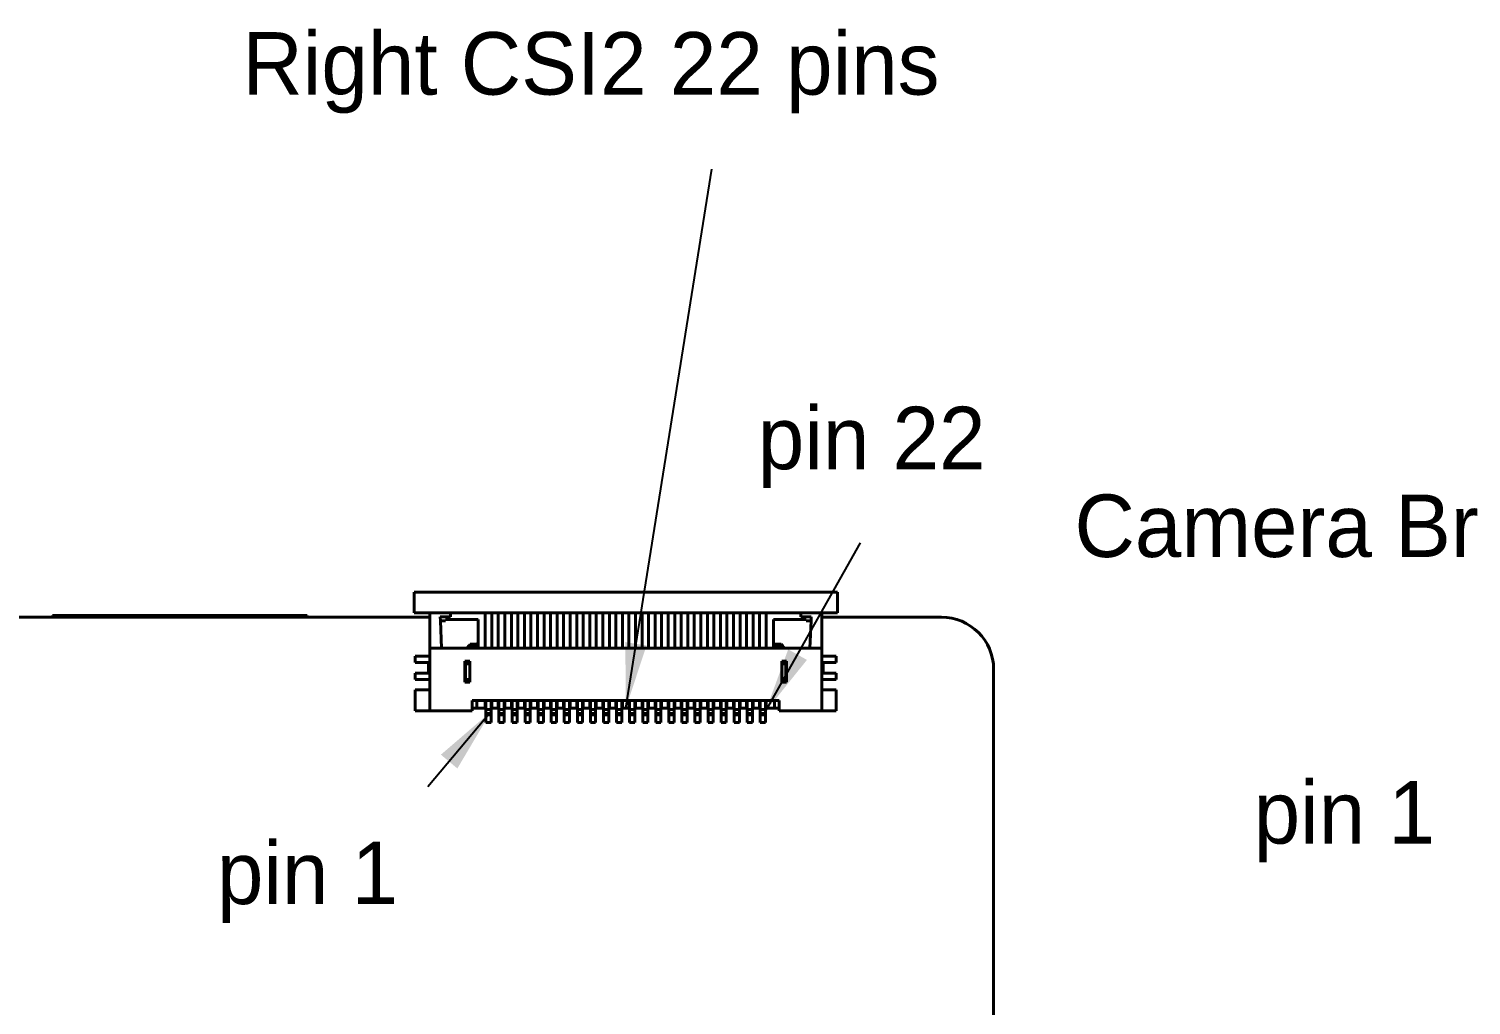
# Model space of a CAD drawing. Header units: millimetres. Extents: x 15 to 205, y 5 to 292.
# Drawn here: x 63.3 to 118.5, y 107.7 to 145.1 of the extents above; entities that cross this region are included whole.
import ezdxf

# ---------------------------------------------------------------- set-up
doc = ezdxf.new("R2010")
doc.units = ezdxf.units.MM
doc.layers.add('Annotations', color=7, linetype='Continuous')
doc.layers.add('Geometries', color=7, linetype='Continuous')
doc.dimstyles.new('ISO-25', dxfattribs={"dimtxt": 2.5, "dimasz": 2.5, "dimexe": 1.25, "dimexo": 0.625, "dimtad": 1, "dimtxsty": 'Standard', "dimcen": 2.5, "dimadec": 0, "dimazin": 0, "dimtfac": 1, "dimtmove": 0, "dimatfit": 3, "dimfxl": 1, "dimarcsym": 0})

msp = doc.modelspace()

# ---------------------------------------------------------------- linework, layer by layer
at = {"layer": 'Geometries', "linetype": 'Continuous', "lineweight": 40}
for p, q in [((78.067, 123.562), (94.267, 123.562)), ((78.067, 123.562), (78.067, 122.762)), ((94.267, 123.562), (94.267, 122.762)), ((64.232, 122.603), (59.667, 122.603)), ((64.232, 122.659), (64.232, 122.607)), ((64.232, 122.659), (73.982, 122.659)), ((64.232, 122.607), (73.982, 122.607)), ((64.232, 122.607), (64.232, 122.603)), ((73.982, 122.603), (64.232, 122.603)), ((73.982, 122.659), (73.982, 122.607)), ((73.982, 122.607), (73.982, 122.603)), ((78.667, 122.603), (73.982, 122.603)), ((78.067, 122.762), (78.667, 122.762)), ((78.667, 122.603), (78.667, 122.762)), ((78.667, 122.762), (79.467, 122.762)), ((78.667, 121.412), (78.667, 122.603)), ((79.467, 122.612), (79.067, 122.612)), ((79.067, 122.612), (79.074, 122.462)), ((79.467, 122.762), (79.467, 122.612)), ((79.467, 122.762), (80.792, 122.762)), ((80.792, 122.762), (80.792, 121.412)), ((80.792, 122.762), (81.042, 122.762)), ((81.042, 122.762), (81.042, 121.412)), ((81.042, 122.762), (81.292, 122.762)), ((81.292, 122.762), (81.292, 121.412)), ((81.292, 122.762), (81.542, 122.762)), ((81.542, 122.762), (81.792, 122.762)), ((81.542, 122.762), (81.542, 121.412)), ((81.792, 122.762), (81.792, 121.412)), ((81.792, 122.762), (82.042, 122.762)), ((82.042, 122.762), (82.292, 122.762)), ((82.042, 122.762), (82.042, 121.412)), ((82.292, 122.762), (82.292, 121.412)), ((82.292, 122.762), (82.542, 122.762)), ((82.542, 122.762), (82.542, 121.412)), ((82.542, 122.762), (82.792, 122.762)), ((82.792, 122.762), (83.042, 122.762)), ((82.792, 122.762), (82.792, 121.412)), ((83.042, 122.762), (83.042, 121.412)), ((83.042, 122.762), (83.292, 122.762)), ((83.292, 122.762), (83.542, 122.762)), ((83.292, 122.762), (83.292, 121.412)), ((83.542, 122.762), (83.542, 121.412)), ((83.542, 122.762), (83.792, 122.762)), ((83.792, 122.762), (84.042, 122.762)), ((83.792, 122.762), (83.792, 121.412)), ((84.042, 122.762), (84.042, 121.412)), ((84.042, 122.762), (84.292, 122.762)), ((84.292, 122.762), (84.292, 121.412)), ((84.292, 122.762), (84.542, 122.762)), ((84.542, 122.762), (84.542, 121.412)), ((84.542, 122.762), (84.792, 122.762)), ((84.792, 122.762), (84.792, 121.412)), ((84.792, 122.762), (85.042, 122.762)), ((85.042, 122.762), (85.292, 122.762)), ((85.042, 122.762), (85.042, 121.412)), ((85.292, 122.762), (85.542, 122.762)), ((85.292, 122.762), (85.292, 121.412)), ((85.542, 122.762), (85.792, 122.762)), ((85.542, 122.762), (85.542, 121.412)), ((85.792, 122.762), (85.792, 121.412)), ((85.792, 122.762), (86.042, 122.762)), ((86.042, 122.762), (86.042, 121.412)), ((86.042, 122.762), (86.292, 122.762)), ((86.292, 122.762), (86.542, 122.762)), ((86.292, 122.762), (86.292, 121.412)), ((86.542, 122.762), (86.792, 122.762)), ((86.542, 122.762), (86.542, 121.412)), ((86.792, 122.762), (86.792, 121.412)), ((86.792, 122.762), (87.042, 122.762)), ((87.042, 122.762), (87.042, 121.412)), ((87.042, 122.762), (87.292, 122.762)), ((87.292, 122.762), (87.292, 121.412)), ((87.292, 122.762), (87.542, 122.762)), ((87.542, 122.762), (87.792, 122.762)), ((87.542, 122.762), (87.542, 121.412)), ((87.792, 122.762), (87.792, 121.412)), ((87.792, 122.762), (88.042, 122.762)), ((88.042, 122.762), (88.292, 122.762)), ((88.042, 122.762), (88.042, 121.412)), ((88.292, 122.762), (88.292, 121.412)), ((88.292, 122.762), (88.542, 122.762)), ((88.542, 122.762), (88.542, 121.412)), ((88.542, 122.762), (88.792, 122.762)), ((88.792, 122.762), (88.792, 121.412)), ((88.792, 122.762), (89.042, 122.762)), ((89.042, 122.762), (89.292, 122.762)), ((89.042, 122.762), (89.042, 121.412)), ((89.292, 122.762), (89.542, 122.762)), ((89.292, 122.762), (89.292, 121.412)), ((89.542, 122.762), (89.542, 121.412)), ((89.542, 122.762), (89.792, 122.762)), ((89.792, 122.762), (90.042, 122.762)), ((89.792, 122.762), (89.792, 121.412)), ((90.042, 122.762), (90.292, 122.762)), ((90.042, 122.762), (90.042, 121.412)), ((90.292, 122.762), (90.292, 121.412)), ((90.292, 122.762), (90.542, 122.762)), ((90.542, 122.762), (90.542, 121.412)), ((90.542, 122.762), (90.792, 122.762)), ((90.792, 122.762), (91.042, 122.762)), ((90.792, 122.762), (90.792, 121.412)), ((91.042, 122.762), (91.042, 121.412)), ((91.042, 122.762), (91.292, 122.762)), ((91.292, 122.762), (91.292, 121.412)), ((91.292, 122.762), (91.542, 122.762)), ((91.542, 122.762), (92.867, 122.762)), ((91.542, 122.762), (91.542, 121.412)), ((92.867, 122.762), (92.867, 122.612)), ((92.867, 122.762), (93.667, 122.762)), ((92.867, 122.612), (93.267, 122.612)), ((93.26, 122.462), (93.267, 122.612)), ((93.667, 122.762), (94.267, 122.762)), ((93.667, 122.762), (93.667, 122.603)), ((93.667, 122.603), (93.667, 121.412)), ((98.247, 122.603), (93.667, 122.603)), ((79.074, 122.462), (79.123, 121.412)), ((79.074, 122.462), (79.267, 122.462)), ((79.267, 122.462), (79.267, 122.512)), ((79.267, 122.512), (80.517, 122.512)), ((80.517, 122.512), (80.517, 121.62)), ((91.817, 121.62), (91.817, 122.512)), ((91.817, 122.512), (93.067, 122.512)), ((93.067, 122.512), (93.067, 122.462)), ((93.067, 122.462), (93.26, 122.462)), ((93.212, 121.412), (93.26, 122.462)), ((80.174, 121.512), (80.087, 121.412)), ((80.174, 121.512), (80.217, 121.562)), ((80.517, 121.512), (80.174, 121.512)), ((80.467, 121.562), (80.217, 121.562)), ((80.467, 121.562), (80.517, 121.62)), ((80.517, 121.62), (80.517, 121.512)), ((80.517, 121.512), (80.517, 121.412)), ((91.817, 121.512), (91.817, 121.62)), ((91.867, 121.562), (91.817, 121.62)), ((92.161, 121.512), (91.817, 121.512)), ((91.817, 121.412), (91.817, 121.512)), ((92.117, 121.562), (91.867, 121.562)), ((92.161, 121.512), (92.117, 121.562)), ((92.161, 121.512), (92.247, 121.412)), ((78.117, 121.112), (78.117, 120.862)), ((78.667, 121.112), (78.117, 121.112)), ((78.667, 121.112), (78.667, 121.412)), ((78.667, 121.412), (79.123, 121.412)), ((78.667, 120.212), (78.667, 121.112)), ((79.123, 121.412), (80.087, 121.412)), ((80.017, 120.912), (80.197, 120.912)), ((80.017, 120.812), (80.017, 120.912)), ((80.087, 121.412), (80.517, 121.412)), ((80.197, 120.912), (80.197, 120.812)), ((80.517, 121.412), (80.792, 121.412)), ((80.792, 121.412), (81.042, 121.412)), ((81.042, 121.412), (81.292, 121.412)), ((81.292, 121.412), (81.542, 121.412)), ((81.542, 121.412), (81.792, 121.412)), ((81.792, 121.412), (82.042, 121.412)), ((82.042, 121.412), (82.292, 121.412)), ((82.292, 121.412), (82.542, 121.412)), ((82.542, 121.412), (82.792, 121.412)), ((82.792, 121.412), (83.042, 121.412)), ((83.042, 121.412), (83.292, 121.412)), ((83.292, 121.412), (83.542, 121.412)), ((83.542, 121.412), (83.792, 121.412)), ((83.792, 121.412), (84.042, 121.412)), ((84.042, 121.412), (84.292, 121.412)), ((84.292, 121.412), (84.542, 121.412)), ((84.542, 121.412), (84.792, 121.412)), ((84.792, 121.412), (85.042, 121.412)), ((85.042, 121.412), (85.292, 121.412)), ((85.292, 121.412), (85.542, 121.412)), ((85.542, 121.412), (85.792, 121.412)), ((85.792, 121.412), (86.042, 121.412)), ((86.042, 121.412), (86.292, 121.412)), ((86.292, 121.412), (86.542, 121.412)), ((86.542, 121.412), (86.792, 121.412)), ((86.792, 121.412), (87.042, 121.412)), ((87.042, 121.412), (87.292, 121.412)), ((87.292, 121.412), (87.542, 121.412)), ((87.542, 121.412), (87.792, 121.412)), ((87.792, 121.412), (88.042, 121.412)), ((88.042, 121.412), (88.292, 121.412)), ((88.292, 121.412), (88.542, 121.412)), ((88.542, 121.412), (88.792, 121.412)), ((88.792, 121.412), (89.042, 121.412)), ((89.042, 121.412), (89.292, 121.412)), ((89.292, 121.412), (89.542, 121.412)), ((89.542, 121.412), (89.792, 121.412)), ((89.792, 121.412), (90.042, 121.412)), ((90.042, 121.412), (90.292, 121.412)), ((90.292, 121.412), (90.542, 121.412)), ((90.542, 121.412), (90.792, 121.412)), ((90.792, 121.412), (91.042, 121.412)), ((91.042, 121.412), (91.292, 121.412)), ((91.292, 121.412), (91.542, 121.412)), ((91.542, 121.412), (91.817, 121.412)), ((91.817, 121.412), (92.247, 121.412)), ((92.137, 120.912), (92.317, 120.912)), ((92.137, 120.812), (92.137, 120.912)), ((92.247, 121.412), (93.212, 121.412)), ((92.317, 120.912), (92.317, 120.812)), ((93.212, 121.412), (93.667, 121.412)), ((93.667, 121.112), (93.667, 121.412)), ((94.217, 121.112), (93.667, 121.112)), ((93.667, 120.212), (93.667, 121.112)), ((94.217, 120.862), (94.217, 121.112)), ((78.117, 120.862), (78.617, 120.862)), ((78.617, 120.462), (78.117, 120.462)), ((78.117, 120.462), (78.117, 120.212)), ((78.617, 120.862), (78.617, 120.462)), ((80.017, 120.212), (80.017, 120.812)), ((80.017, 120.812), (80.037, 120.812)), ((80.037, 120.212), (80.037, 120.812)), ((80.037, 120.812), (80.197, 120.812)), ((80.197, 120.812), (80.197, 120.212)), ((92.137, 120.812), (92.297, 120.812)), ((92.137, 120.212), (92.137, 120.812)), ((92.297, 120.812), (92.317, 120.812)), ((92.297, 120.212), (92.297, 120.812)), ((92.317, 120.812), (92.317, 120.212)), ((93.717, 120.462), (93.717, 120.862)), ((93.717, 120.862), (94.217, 120.862)), ((94.217, 120.462), (93.717, 120.462)), ((94.217, 120.212), (94.217, 120.462)), ((100.247, 89.603), (100.247, 120.603)), ((78.117, 120.212), (78.667, 120.212)), ((78.117, 119.012), (78.117, 119.812)), ((78.667, 119.812), (78.117, 119.812)), ((78.667, 119.812), (78.667, 120.212)), ((78.667, 119.012), (78.667, 119.812)), ((80.017, 120.212), (80.037, 120.212)), ((80.017, 120.112), (80.017, 120.212)), ((80.197, 120.112), (80.017, 120.112)), ((80.037, 120.212), (80.197, 120.212)), ((80.197, 120.212), (80.197, 120.112)), ((92.137, 120.212), (92.297, 120.212)), ((92.137, 120.112), (92.137, 120.212)), ((92.317, 120.112), (92.137, 120.112)), ((92.297, 120.212), (92.317, 120.212)), ((92.317, 120.212), (92.317, 120.112)), ((93.667, 120.212), (94.217, 120.212)), ((93.667, 119.812), (93.667, 120.212)), ((93.667, 119.012), (93.667, 119.812)), ((93.667, 119.812), (94.217, 119.812)), ((94.217, 119.812), (94.217, 119.012)), ((80.467, 119.412), (80.297, 119.412)), ((80.297, 119.112), (80.297, 119.412)), ((80.467, 119.412), (80.467, 119.112)), ((80.792, 119.412), (80.467, 119.412)), ((80.792, 119.312), (80.792, 119.412)), ((80.817, 119.412), (80.792, 119.412)), ((80.792, 119.112), (80.792, 119.312)), ((80.817, 119.312), (80.792, 119.312)), ((80.817, 119.412), (80.817, 119.312)), ((81.017, 119.412), (80.817, 119.412)), ((80.817, 119.312), (80.817, 119.062)), ((81.042, 119.412), (81.017, 119.412)), ((81.017, 119.412), (81.017, 119.312)), ((81.017, 119.312), (81.017, 119.062)), ((81.042, 119.312), (81.017, 119.312)), ((81.292, 119.412), (81.042, 119.412)), ((81.042, 119.312), (81.042, 119.412)), ((81.042, 119.112), (81.042, 119.312)), ((81.292, 119.312), (81.292, 119.412)), ((81.317, 119.412), (81.292, 119.412)), ((81.317, 119.312), (81.292, 119.312)), ((81.292, 119.112), (81.292, 119.312)), ((81.317, 119.412), (81.317, 119.312)), ((81.517, 119.412), (81.317, 119.412)), ((81.317, 119.312), (81.317, 119.062)), ((81.542, 119.412), (81.517, 119.412)), ((81.517, 119.412), (81.517, 119.312)), ((81.542, 119.312), (81.517, 119.312)), ((81.517, 119.312), (81.517, 119.062)), ((81.542, 119.312), (81.542, 119.412)), ((81.792, 119.412), (81.542, 119.412)), ((81.542, 119.112), (81.542, 119.312)), ((81.817, 119.412), (81.792, 119.412)), ((81.792, 119.312), (81.792, 119.412)), ((81.792, 119.112), (81.792, 119.312)), ((81.817, 119.312), (81.792, 119.312)), ((81.817, 119.412), (81.817, 119.312)), ((82.017, 119.412), (81.817, 119.412)), ((81.817, 119.312), (81.817, 119.062)), ((82.042, 119.412), (82.017, 119.412)), ((82.017, 119.412), (82.017, 119.312)), ((82.017, 119.312), (82.017, 119.062)), ((82.042, 119.312), (82.017, 119.312)), ((82.042, 119.312), (82.042, 119.412)), ((82.292, 119.412), (82.042, 119.412)), ((82.042, 119.112), (82.042, 119.312)), ((82.317, 119.412), (82.292, 119.412)), ((82.292, 119.312), (82.292, 119.412)), ((82.292, 119.112), (82.292, 119.312)), ((82.317, 119.312), (82.292, 119.312)), ((82.317, 119.412), (82.317, 119.312)), ((82.517, 119.412), (82.317, 119.412)), ((82.317, 119.312), (82.317, 119.062)), ((82.517, 119.412), (82.517, 119.312)), ((82.542, 119.412), (82.517, 119.412)), ((82.517, 119.312), (82.517, 119.062)), ((82.542, 119.312), (82.517, 119.312)), ((82.542, 119.312), (82.542, 119.412)), ((82.792, 119.412), (82.542, 119.412)), ((82.542, 119.112), (82.542, 119.312)), ((82.792, 119.312), (82.792, 119.412)), ((82.817, 119.412), (82.792, 119.412)), ((82.792, 119.112), (82.792, 119.312)), ((82.817, 119.312), (82.792, 119.312)), ((82.817, 119.412), (82.817, 119.312)), ((83.017, 119.412), (82.817, 119.412)), ((82.817, 119.312), (82.817, 119.062)), ((83.017, 119.412), (83.017, 119.312)), ((83.042, 119.412), (83.017, 119.412)), ((83.017, 119.312), (83.017, 119.062)), ((83.042, 119.312), (83.017, 119.312)), ((83.042, 119.312), (83.042, 119.412)), ((83.292, 119.412), (83.042, 119.412)), ((83.042, 119.112), (83.042, 119.312)), ((83.317, 119.412), (83.292, 119.412)), ((83.292, 119.312), (83.292, 119.412)), ((83.292, 119.112), (83.292, 119.312)), ((83.317, 119.312), (83.292, 119.312)), ((83.317, 119.412), (83.317, 119.312)), ((83.517, 119.412), (83.317, 119.412)), ((83.317, 119.312), (83.317, 119.062)), ((83.517, 119.412), (83.517, 119.312)), ((83.542, 119.412), (83.517, 119.412)), ((83.542, 119.312), (83.517, 119.312)), ((83.517, 119.312), (83.517, 119.062)), ((83.542, 119.312), (83.542, 119.412)), ((83.792, 119.412), (83.542, 119.412)), ((83.542, 119.112), (83.542, 119.312)), ((83.792, 119.312), (83.792, 119.412)), ((83.817, 119.412), (83.792, 119.412)), ((83.817, 119.312), (83.792, 119.312)), ((83.792, 119.112), (83.792, 119.312)), ((83.817, 119.412), (83.817, 119.312)), ((84.017, 119.412), (83.817, 119.412)), ((83.817, 119.312), (83.817, 119.062)), ((84.042, 119.412), (84.017, 119.412)), ((84.017, 119.412), (84.017, 119.312)), ((84.042, 119.312), (84.017, 119.312)), ((84.017, 119.312), (84.017, 119.062)), ((84.292, 119.412), (84.042, 119.412)), ((84.042, 119.312), (84.042, 119.412)), ((84.042, 119.112), (84.042, 119.312)), ((84.317, 119.412), (84.292, 119.412)), ((84.292, 119.312), (84.292, 119.412)), ((84.317, 119.312), (84.292, 119.312)), ((84.292, 119.112), (84.292, 119.312)), ((84.317, 119.412), (84.317, 119.312)), ((84.517, 119.412), (84.317, 119.412)), ((84.317, 119.312), (84.317, 119.062)), ((84.542, 119.412), (84.517, 119.412)), ((84.517, 119.412), (84.517, 119.312)), ((84.542, 119.312), (84.517, 119.312)), ((84.517, 119.312), (84.517, 119.062)), ((84.542, 119.312), (84.542, 119.412)), ((84.792, 119.412), (84.542, 119.412)), ((84.542, 119.112), (84.542, 119.312)), ((84.817, 119.412), (84.792, 119.412)), ((84.792, 119.312), (84.792, 119.412)), ((84.817, 119.312), (84.792, 119.312)), ((84.792, 119.112), (84.792, 119.312)), ((84.817, 119.412), (84.817, 119.312)), ((85.017, 119.412), (84.817, 119.412)), ((84.817, 119.312), (84.817, 119.062)), ((85.042, 119.412), (85.017, 119.412)), ((85.017, 119.412), (85.017, 119.312)), ((85.042, 119.312), (85.017, 119.312)), ((85.017, 119.312), (85.017, 119.062)), ((85.292, 119.412), (85.042, 119.412)), ((85.042, 119.312), (85.042, 119.412)), ((85.042, 119.112), (85.042, 119.312)), ((85.317, 119.412), (85.292, 119.412)), ((85.292, 119.312), (85.292, 119.412)), ((85.317, 119.312), (85.292, 119.312)), ((85.292, 119.112), (85.292, 119.312)), ((85.317, 119.412), (85.317, 119.312)), ((85.517, 119.412), (85.317, 119.412)), ((85.317, 119.312), (85.317, 119.062)), ((85.517, 119.412), (85.517, 119.312)), ((85.542, 119.412), (85.517, 119.412)), ((85.517, 119.312), (85.517, 119.062)), ((85.542, 119.312), (85.517, 119.312)), ((85.542, 119.312), (85.542, 119.412)), ((85.792, 119.412), (85.542, 119.412)), ((85.542, 119.112), (85.542, 119.312)), ((85.792, 119.312), (85.792, 119.412)), ((85.817, 119.412), (85.792, 119.412)), ((85.817, 119.312), (85.792, 119.312)), ((85.792, 119.112), (85.792, 119.312)), ((86.017, 119.412), (85.817, 119.412)), ((85.817, 119.412), (85.817, 119.312)), ((85.817, 119.312), (85.817, 119.062)), ((86.017, 119.412), (86.017, 119.312)), ((86.042, 119.412), (86.017, 119.412)), ((86.042, 119.312), (86.017, 119.312)), ((86.017, 119.312), (86.017, 119.062)), ((86.042, 119.312), (86.042, 119.412)), ((86.292, 119.412), (86.042, 119.412)), ((86.042, 119.112), (86.042, 119.312)), ((86.317, 119.412), (86.292, 119.412)), ((86.292, 119.312), (86.292, 119.412)), ((86.317, 119.312), (86.292, 119.312)), ((86.292, 119.112), (86.292, 119.312)), ((86.317, 119.412), (86.317, 119.312)), ((86.517, 119.412), (86.317, 119.412)), ((86.317, 119.312), (86.317, 119.062)), ((86.517, 119.412), (86.517, 119.312)), ((86.542, 119.412), (86.517, 119.412)), ((86.542, 119.312), (86.517, 119.312)), ((86.517, 119.312), (86.517, 119.062)), ((86.542, 119.312), (86.542, 119.412)), ((86.792, 119.412), (86.542, 119.412)), ((86.542, 119.112), (86.542, 119.312)), ((86.792, 119.312), (86.792, 119.412)), ((86.817, 119.412), (86.792, 119.412)), ((86.792, 119.112), (86.792, 119.312)), ((86.817, 119.312), (86.792, 119.312)), ((87.017, 119.412), (86.817, 119.412)), ((86.817, 119.412), (86.817, 119.312)), ((86.817, 119.312), (86.817, 119.062)), ((87.042, 119.412), (87.017, 119.412)), ((87.017, 119.412), (87.017, 119.312)), ((87.017, 119.312), (87.017, 119.062)), ((87.042, 119.312), (87.017, 119.312)), ((87.292, 119.412), (87.042, 119.412)), ((87.042, 119.312), (87.042, 119.412)), ((87.042, 119.112), (87.042, 119.312)), ((87.317, 119.412), (87.292, 119.412)), ((87.292, 119.312), (87.292, 119.412)), ((87.317, 119.312), (87.292, 119.312)), ((87.292, 119.112), (87.292, 119.312)), ((87.517, 119.412), (87.317, 119.412)), ((87.317, 119.412), (87.317, 119.312)), ((87.317, 119.312), (87.317, 119.062)), ((87.517, 119.412), (87.517, 119.312)), ((87.542, 119.412), (87.517, 119.412)), ((87.542, 119.312), (87.517, 119.312)), ((87.517, 119.312), (87.517, 119.062)), ((87.792, 119.412), (87.542, 119.412)), ((87.542, 119.312), (87.542, 119.412)), ((87.542, 119.112), (87.542, 119.312)), ((87.792, 119.312), (87.792, 119.412)), ((87.817, 119.412), (87.792, 119.412)), ((87.817, 119.312), (87.792, 119.312)), ((87.792, 119.112), (87.792, 119.312)), ((87.817, 119.412), (87.817, 119.312)), ((88.017, 119.412), (87.817, 119.412)), ((87.817, 119.312), (87.817, 119.062)), ((88.017, 119.412), (88.017, 119.312)), ((88.042, 119.412), (88.017, 119.412)), ((88.042, 119.312), (88.017, 119.312)), ((88.017, 119.312), (88.017, 119.062)), ((88.042, 119.312), (88.042, 119.412)), ((88.292, 119.412), (88.042, 119.412)), ((88.042, 119.112), (88.042, 119.312)), ((88.292, 119.312), (88.292, 119.412)), ((88.317, 119.412), (88.292, 119.412)), ((88.292, 119.112), (88.292, 119.312)), ((88.317, 119.312), (88.292, 119.312)), ((88.517, 119.412), (88.317, 119.412)), ((88.317, 119.412), (88.317, 119.312)), ((88.317, 119.312), (88.317, 119.062)), ((88.517, 119.412), (88.517, 119.312)), ((88.542, 119.412), (88.517, 119.412)), ((88.542, 119.312), (88.517, 119.312)), ((88.517, 119.312), (88.517, 119.062)), ((88.542, 119.312), (88.542, 119.412)), ((88.792, 119.412), (88.542, 119.412)), ((88.542, 119.112), (88.542, 119.312)), ((88.792, 119.312), (88.792, 119.412)), ((88.817, 119.412), (88.792, 119.412)), ((88.792, 119.112), (88.792, 119.312)), ((88.817, 119.312), (88.792, 119.312)), ((89.017, 119.412), (88.817, 119.412)), ((88.817, 119.412), (88.817, 119.312)), ((88.817, 119.312), (88.817, 119.062)), ((89.042, 119.412), (89.017, 119.412)), ((89.017, 119.412), (89.017, 119.312)), ((89.042, 119.312), (89.017, 119.312)), ((89.017, 119.312), (89.017, 119.062)), ((89.042, 119.312), (89.042, 119.412)), ((89.292, 119.412), (89.042, 119.412)), ((89.042, 119.112), (89.042, 119.312)), ((89.292, 119.312), (89.292, 119.412)), ((89.317, 119.412), (89.292, 119.412)), ((89.317, 119.312), (89.292, 119.312)), ((89.292, 119.112), (89.292, 119.312)), ((89.517, 119.412), (89.317, 119.412)), ((89.317, 119.412), (89.317, 119.312)), ((89.317, 119.312), (89.317, 119.062)), ((89.517, 119.412), (89.517, 119.312)), ((89.542, 119.412), (89.517, 119.412)), ((89.542, 119.312), (89.517, 119.312)), ((89.517, 119.312), (89.517, 119.062)), ((89.792, 119.412), (89.542, 119.412)), ((89.542, 119.312), (89.542, 119.412)), ((89.542, 119.112), (89.542, 119.312)), ((89.792, 119.312), (89.792, 119.412)), ((89.817, 119.412), (89.792, 119.412)), ((89.817, 119.312), (89.792, 119.312)), ((89.792, 119.112), (89.792, 119.312)), ((89.817, 119.412), (89.817, 119.312)), ((90.017, 119.412), (89.817, 119.412)), ((89.817, 119.312), (89.817, 119.062)), ((90.042, 119.412), (90.017, 119.412)), ((90.017, 119.412), (90.017, 119.312)), ((90.042, 119.312), (90.017, 119.312)), ((90.017, 119.312), (90.017, 119.062)), ((90.292, 119.412), (90.042, 119.412)), ((90.042, 119.312), (90.042, 119.412)), ((90.042, 119.112), (90.042, 119.312)), ((90.292, 119.312), (90.292, 119.412)), ((90.317, 119.412), (90.292, 119.412)), ((90.317, 119.312), (90.292, 119.312)), ((90.292, 119.112), (90.292, 119.312)), ((90.317, 119.412), (90.317, 119.312)), ((90.517, 119.412), (90.317, 119.412)), ((90.317, 119.312), (90.317, 119.062)), ((90.517, 119.412), (90.517, 119.312)), ((90.542, 119.412), (90.517, 119.412)), ((90.542, 119.312), (90.517, 119.312)), ((90.517, 119.312), (90.517, 119.062)), ((90.542, 119.312), (90.542, 119.412)), ((90.792, 119.412), (90.542, 119.412)), ((90.542, 119.112), (90.542, 119.312)), ((90.792, 119.312), (90.792, 119.412)), ((90.817, 119.412), (90.792, 119.412)), ((90.792, 119.112), (90.792, 119.312)), ((90.817, 119.312), (90.792, 119.312)), ((90.817, 119.412), (90.817, 119.312)), ((91.017, 119.412), (90.817, 119.412)), ((90.817, 119.312), (90.817, 119.062)), ((91.017, 119.412), (91.017, 119.312)), ((91.042, 119.412), (91.017, 119.412)), ((91.017, 119.312), (91.017, 119.062)), ((91.042, 119.312), (91.017, 119.312)), ((91.042, 119.312), (91.042, 119.412)), ((91.292, 119.412), (91.042, 119.412)), ((91.042, 119.112), (91.042, 119.312)), ((91.292, 119.312), (91.292, 119.412)), ((91.317, 119.412), (91.292, 119.412)), ((91.317, 119.312), (91.292, 119.312)), ((91.292, 119.112), (91.292, 119.312)), ((91.317, 119.412), (91.317, 119.312)), ((91.517, 119.412), (91.317, 119.412)), ((91.317, 119.312), (91.317, 119.062)), ((91.517, 119.412), (91.517, 119.312)), ((91.542, 119.412), (91.517, 119.412)), ((91.517, 119.312), (91.517, 119.062)), ((91.542, 119.312), (91.517, 119.312)), ((91.542, 119.312), (91.542, 119.412)), ((91.867, 119.412), (91.542, 119.412)), ((91.542, 119.112), (91.542, 119.312)), ((91.867, 119.412), (91.867, 119.112)), ((92.037, 119.412), (91.867, 119.412)), ((92.037, 119.412), (92.037, 119.112)), ((78.667, 119.012), (78.117, 119.012)), ((78.667, 119.012), (80.297, 119.012)), ((80.467, 119.112), (80.297, 119.112)), ((80.297, 119.012), (80.297, 119.112)), ((80.792, 119.112), (80.467, 119.112)), ((80.817, 119.062), (80.817, 118.912)), ((80.817, 119.062), (81.017, 119.062)), ((80.817, 118.912), (80.817, 118.862)), ((80.817, 118.912), (81.017, 118.912)), ((80.817, 118.862), (80.817, 118.562)), ((80.817, 118.862), (81.017, 118.862)), ((81.017, 119.062), (81.017, 118.912)), ((81.017, 118.912), (81.017, 118.862)), ((81.017, 118.862), (81.017, 118.562)), ((81.292, 119.112), (81.042, 119.112)), ((81.317, 119.062), (81.317, 118.912)), ((81.317, 119.062), (81.517, 119.062)), ((81.317, 118.912), (81.517, 118.912)), ((81.317, 118.912), (81.317, 118.862)), ((81.317, 118.862), (81.317, 118.562)), ((81.317, 118.862), (81.517, 118.862)), ((81.517, 119.062), (81.517, 118.912)), ((81.517, 118.912), (81.517, 118.862)), ((81.517, 118.862), (81.517, 118.562)), ((81.792, 119.112), (81.542, 119.112)), ((81.817, 119.062), (81.817, 118.912)), ((81.817, 119.062), (82.017, 119.062)), ((81.817, 118.912), (81.817, 118.862)), ((81.817, 118.912), (82.017, 118.912)), ((81.817, 118.862), (81.817, 118.562)), ((81.817, 118.862), (82.017, 118.862)), ((82.017, 119.062), (82.017, 118.912)), ((82.017, 118.912), (82.017, 118.862)), ((82.017, 118.862), (82.017, 118.562)), ((82.292, 119.112), (82.042, 119.112)), ((82.317, 119.062), (82.317, 118.912)), ((82.317, 119.062), (82.517, 119.062)), ((82.317, 118.912), (82.317, 118.862)), ((82.317, 118.912), (82.517, 118.912)), ((82.317, 118.862), (82.317, 118.562)), ((82.317, 118.862), (82.517, 118.862)), ((82.517, 119.062), (82.517, 118.912)), ((82.517, 118.912), (82.517, 118.862)), ((82.517, 118.862), (82.517, 118.562)), ((82.792, 119.112), (82.542, 119.112)), ((82.817, 119.062), (82.817, 118.912)), ((82.817, 119.062), (83.017, 119.062)), ((82.817, 118.912), (83.017, 118.912)), ((82.817, 118.912), (82.817, 118.862)), ((82.817, 118.862), (82.817, 118.562)), ((82.817, 118.862), (83.017, 118.862)), ((83.017, 119.062), (83.017, 118.912)), ((83.017, 118.912), (83.017, 118.862)), ((83.017, 118.862), (83.017, 118.562)), ((83.292, 119.112), (83.042, 119.112)), ((83.317, 119.062), (83.517, 119.062)), ((83.317, 119.062), (83.317, 118.912)), ((83.317, 118.912), (83.317, 118.862)), ((83.317, 118.912), (83.517, 118.912)), ((83.317, 118.862), (83.317, 118.562)), ((83.317, 118.862), (83.517, 118.862)), ((83.517, 119.062), (83.517, 118.912)), ((83.517, 118.912), (83.517, 118.862)), ((83.517, 118.862), (83.517, 118.562)), ((83.792, 119.112), (83.542, 119.112)), ((83.817, 119.062), (84.017, 119.062)), ((83.817, 119.062), (83.817, 118.912)), ((83.817, 118.912), (83.817, 118.862)), ((83.817, 118.912), (84.017, 118.912)), ((83.817, 118.862), (84.017, 118.862)), ((83.817, 118.862), (83.817, 118.562)), ((84.017, 119.062), (84.017, 118.912)), ((84.017, 118.912), (84.017, 118.862)), ((84.017, 118.862), (84.017, 118.562)), ((84.292, 119.112), (84.042, 119.112)), ((84.317, 119.062), (84.517, 119.062)), ((84.317, 119.062), (84.317, 118.912)), ((84.317, 118.912), (84.317, 118.862)), ((84.317, 118.912), (84.517, 118.912)), ((84.317, 118.862), (84.317, 118.562)), ((84.317, 118.862), (84.517, 118.862)), ((84.517, 119.062), (84.517, 118.912)), ((84.517, 118.912), (84.517, 118.862)), ((84.517, 118.862), (84.517, 118.562)), ((84.792, 119.112), (84.542, 119.112)), ((84.817, 119.062), (84.817, 118.912)), ((84.817, 119.062), (85.017, 119.062)), ((84.817, 118.912), (84.817, 118.862)), ((84.817, 118.912), (85.017, 118.912)), ((84.817, 118.862), (84.817, 118.562)), ((84.817, 118.862), (85.017, 118.862)), ((85.017, 119.062), (85.017, 118.912)), ((85.017, 118.912), (85.017, 118.862)), ((85.017, 118.862), (85.017, 118.562)), ((85.292, 119.112), (85.042, 119.112)), ((85.317, 119.062), (85.517, 119.062)), ((85.317, 119.062), (85.317, 118.912)), ((85.317, 118.912), (85.317, 118.862)), ((85.317, 118.912), (85.517, 118.912)), ((85.317, 118.862), (85.317, 118.562)), ((85.317, 118.862), (85.517, 118.862)), ((85.517, 119.062), (85.517, 118.912)), ((85.517, 118.912), (85.517, 118.862)), ((85.517, 118.862), (85.517, 118.562)), ((85.792, 119.112), (85.542, 119.112)), ((85.817, 119.062), (85.817, 118.912)), ((85.817, 119.062), (86.017, 119.062)), ((85.817, 118.912), (85.817, 118.862)), ((85.817, 118.912), (86.017, 118.912)), ((85.817, 118.862), (86.017, 118.862)), ((85.817, 118.862), (85.817, 118.562)), ((86.017, 119.062), (86.017, 118.912)), ((86.017, 118.912), (86.017, 118.862)), ((86.017, 118.862), (86.017, 118.562)), ((86.292, 119.112), (86.042, 119.112)), ((86.317, 119.062), (86.517, 119.062)), ((86.317, 119.062), (86.317, 118.912)), ((86.317, 118.912), (86.317, 118.862)), ((86.317, 118.912), (86.517, 118.912)), ((86.317, 118.862), (86.317, 118.562)), ((86.317, 118.862), (86.517, 118.862)), ((86.517, 119.062), (86.517, 118.912)), ((86.517, 118.912), (86.517, 118.862)), ((86.517, 118.862), (86.517, 118.562)), ((86.792, 119.112), (86.542, 119.112)), ((86.817, 119.062), (87.017, 119.062)), ((86.817, 119.062), (86.817, 118.912)), ((86.817, 118.912), (86.817, 118.862)), ((86.817, 118.912), (87.017, 118.912)), ((86.817, 118.862), (86.817, 118.562)), ((86.817, 118.862), (87.017, 118.862)), ((87.017, 119.062), (87.017, 118.912)), ((87.017, 118.912), (87.017, 118.862)), ((87.017, 118.862), (87.017, 118.562)), ((87.292, 119.112), (87.042, 119.112)), ((87.317, 119.062), (87.317, 118.912)), ((87.317, 119.062), (87.517, 119.062)), ((87.317, 118.912), (87.517, 118.912)), ((87.317, 118.912), (87.317, 118.862)), ((87.317, 118.862), (87.317, 118.562)), ((87.317, 118.862), (87.517, 118.862)), ((87.517, 119.062), (87.517, 118.912)), ((87.517, 118.912), (87.517, 118.862)), ((87.517, 118.862), (87.517, 118.562)), ((87.792, 119.112), (87.542, 119.112)), ((87.817, 119.062), (87.817, 118.912)), ((87.817, 119.062), (88.017, 119.062)), ((87.817, 118.912), (88.017, 118.912)), ((87.817, 118.912), (87.817, 118.862)), ((87.817, 118.862), (87.817, 118.562)), ((87.817, 118.862), (88.017, 118.862)), ((88.017, 119.062), (88.017, 118.912)), ((88.017, 118.912), (88.017, 118.862)), ((88.017, 118.862), (88.017, 118.562)), ((88.292, 119.112), (88.042, 119.112)), ((88.317, 119.062), (88.317, 118.912)), ((88.317, 119.062), (88.517, 119.062)), ((88.317, 118.912), (88.317, 118.862)), ((88.317, 118.912), (88.517, 118.912)), ((88.317, 118.862), (88.317, 118.562)), ((88.317, 118.862), (88.517, 118.862)), ((88.517, 119.062), (88.517, 118.912)), ((88.517, 118.912), (88.517, 118.862)), ((88.517, 118.862), (88.517, 118.562)), ((88.792, 119.112), (88.542, 119.112)), ((88.817, 119.062), (89.017, 119.062)), ((88.817, 119.062), (88.817, 118.912)), ((88.817, 118.912), (89.017, 118.912)), ((88.817, 118.912), (88.817, 118.862)), ((88.817, 118.862), (89.017, 118.862)), ((88.817, 118.862), (88.817, 118.562)), ((89.017, 119.062), (89.017, 118.912)), ((89.017, 118.912), (89.017, 118.862)), ((89.017, 118.862), (89.017, 118.562)), ((89.292, 119.112), (89.042, 119.112)), ((89.317, 119.062), (89.517, 119.062)), ((89.317, 119.062), (89.317, 118.912)), ((89.317, 118.912), (89.317, 118.862)), ((89.317, 118.912), (89.517, 118.912)), ((89.317, 118.862), (89.517, 118.862)), ((89.317, 118.862), (89.317, 118.562)), ((89.517, 119.062), (89.517, 118.912)), ((89.517, 118.912), (89.517, 118.862)), ((89.517, 118.862), (89.517, 118.562)), ((89.792, 119.112), (89.542, 119.112)), ((89.817, 119.062), (89.817, 118.912)), ((89.817, 119.062), (90.017, 119.062)), ((89.817, 118.912), (89.817, 118.862)), ((89.817, 118.912), (90.017, 118.912)), ((89.817, 118.862), (90.017, 118.862)), ((89.817, 118.862), (89.817, 118.562)), ((90.017, 119.062), (90.017, 118.912)), ((90.017, 118.912), (90.017, 118.862)), ((90.017, 118.862), (90.017, 118.562)), ((90.292, 119.112), (90.042, 119.112)), ((90.317, 119.062), (90.317, 118.912)), ((90.317, 119.062), (90.517, 119.062)), ((90.317, 118.912), (90.517, 118.912)), ((90.317, 118.912), (90.317, 118.862)), ((90.317, 118.862), (90.317, 118.562)), ((90.317, 118.862), (90.517, 118.862)), ((90.517, 119.062), (90.517, 118.912)), ((90.517, 118.912), (90.517, 118.862)), ((90.517, 118.862), (90.517, 118.562)), ((90.792, 119.112), (90.542, 119.112)), ((90.817, 119.062), (90.817, 118.912)), ((90.817, 119.062), (91.017, 119.062)), ((90.817, 118.912), (90.817, 118.862)), ((90.817, 118.912), (91.017, 118.912)), ((90.817, 118.862), (90.817, 118.562)), ((90.817, 118.862), (91.017, 118.862)), ((91.017, 119.062), (91.017, 118.912)), ((91.017, 118.912), (91.017, 118.862)), ((91.017, 118.862), (91.017, 118.562)), ((91.292, 119.112), (91.042, 119.112)), ((91.317, 119.062), (91.517, 119.062)), ((91.317, 119.062), (91.317, 118.912)), ((91.317, 118.912), (91.317, 118.862)), ((91.317, 118.912), (91.517, 118.912)), ((91.317, 118.862), (91.517, 118.862)), ((91.317, 118.862), (91.317, 118.562)), ((91.517, 119.062), (91.517, 118.912)), ((91.517, 118.912), (91.517, 118.862)), ((91.517, 118.862), (91.517, 118.562)), ((91.867, 119.112), (91.542, 119.112)), ((92.037, 119.112), (91.867, 119.112)), ((92.037, 119.112), (92.037, 119.012)), ((92.037, 119.012), (93.667, 119.012)), ((93.667, 119.012), (94.217, 119.012)), ((80.817, 118.562), (81.017, 118.562)), ((81.317, 118.562), (81.517, 118.562)), ((81.817, 118.562), (82.017, 118.562)), ((82.317, 118.562), (82.517, 118.562)), ((82.817, 118.562), (83.017, 118.562)), ((83.317, 118.562), (83.517, 118.562)), ((83.817, 118.562), (84.017, 118.562)), ((84.317, 118.562), (84.517, 118.562)), ((84.817, 118.562), (85.017, 118.562)), ((85.317, 118.562), (85.517, 118.562)), ((85.817, 118.562), (86.017, 118.562)), ((86.317, 118.562), (86.517, 118.562)), ((86.817, 118.562), (87.017, 118.562)), ((87.317, 118.562), (87.517, 118.562)), ((87.817, 118.562), (88.017, 118.562)), ((88.317, 118.562), (88.517, 118.562)), ((88.817, 118.562), (89.017, 118.562)), ((89.317, 118.562), (89.517, 118.562)), ((89.817, 118.562), (90.017, 118.562)), ((90.317, 118.562), (90.517, 118.562)), ((90.817, 118.562), (91.017, 118.562)), ((91.317, 118.562), (91.517, 118.562))]:
    msp.add_line(p, q, dxfattribs=at)
msp.add_arc((98.247, 120.603), 2, 0, 90, dxfattribs=at)

# ---------------------------------------------------------------- texts
at = {"layer": 'Annotations', "linetype": 'Continuous', "lineweight": 15, "char_height": 1.79438, "width": 84.66672, "attachment_point": 4}
for s, insert in [('{\\fSF-Mono-Regular-Extended.ttf|b0|i0|c0|p0;\\H1.333333x;Right CSI2 22 pins}', (71.498, 143.44)), ('{\\fSF-Mono-Regular-Extended.ttf|b0|i0|c0|p0;\\H1.333333x;pin 22}', (91.22, 129.099)), ('{\\fSF-Mono-Regular-Extended.ttf|b0|i0|c0|p0;\\H1.333333x;Camera Breakout}', (103.341, 126.082)), ('{\\fSF-Mono-Regular-Extended.ttf|b0|i0|c0|p0;\\H1.333333x;pin 1}', (110.196, 114.766)), ('{\\fSF-Mono-Regular-Extended.ttf|b0|i0|c0|p0;\\H1.333333x;pin 1}', (70.524, 112.451))]:
    msp.add_mtext(s, dxfattribs=dict(at, insert=insert))

# ---------------------------------------------------------------- leaders
at = {"layer": 'Annotations', "linetype": 'Continuous', "lineweight": 15}
for points in [[(86.167, 119.112), (89.462, 139.752)], [(91.517, 118.987), (95.154, 125.445)], [(81.017, 118.987), (78.601, 116.106)]]:
    msp.add_leader(points, dimstyle='ISO-25', dxfattribs=at)

doc.saveas('drawing.dxf')
